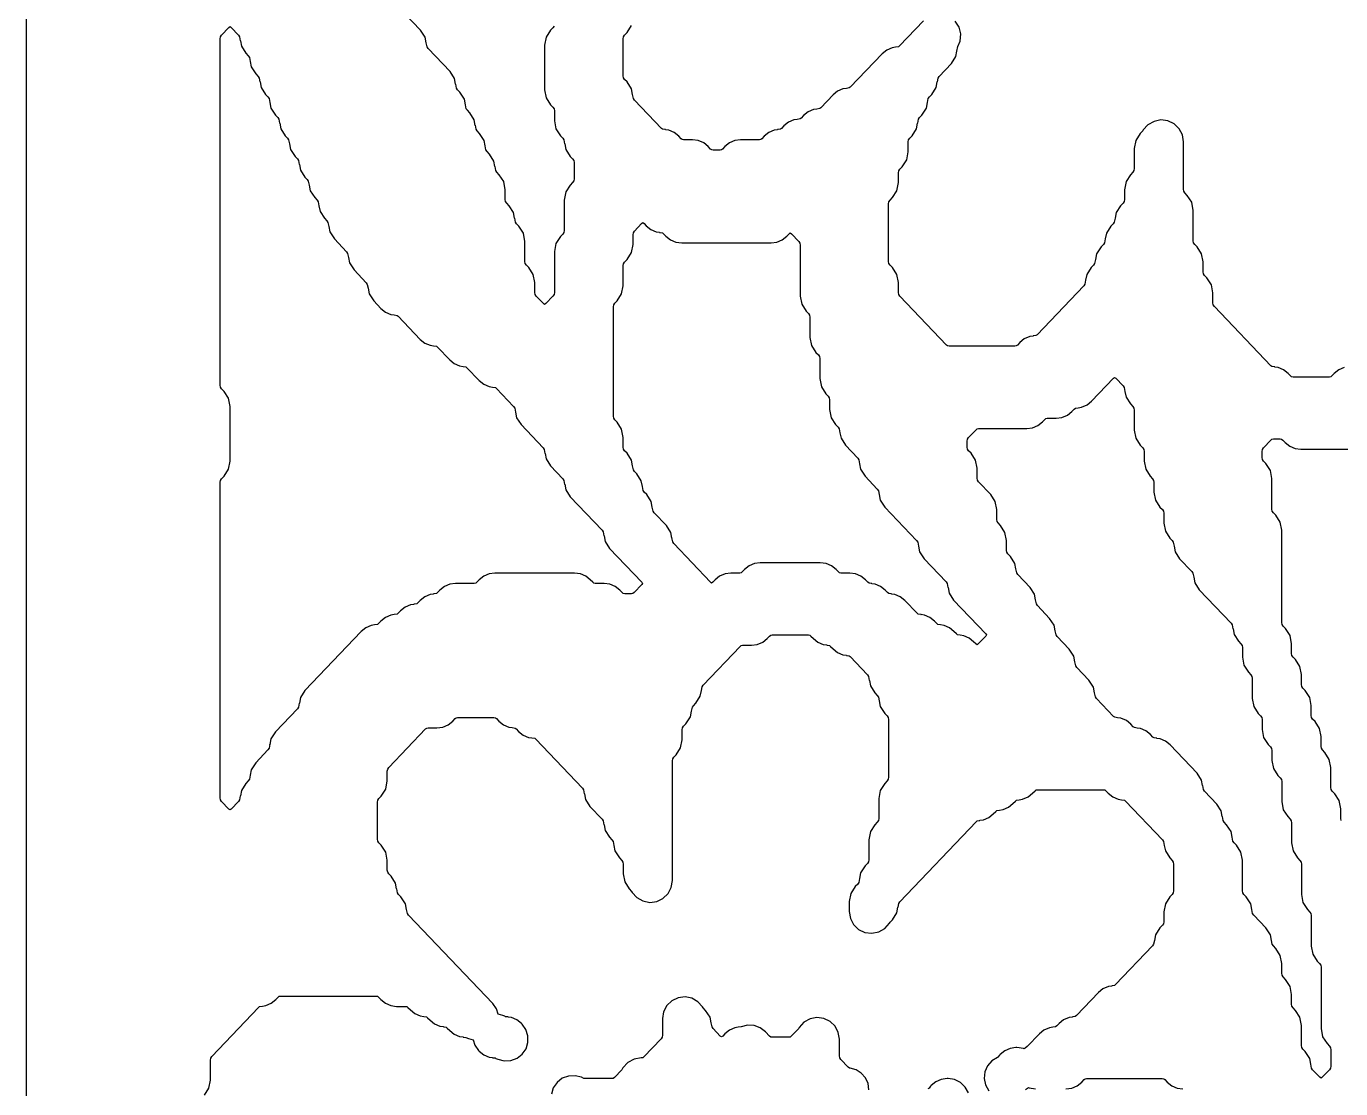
# Model space of a CAD drawing. Header units: millimetres. Extents: x 2 to 65, y 2 to 128.
# Drawn here: x 2 to 32.17, y 76.01 to 100.4 of the extents above; entities that cross this region are included whole.
import ezdxf

# ---------------------------------------------------------------- set-up
doc = ezdxf.new("R2010")
doc.units = ezdxf.units.MM
doc.layers.add('CUT', color=1, linetype='Continuous')

msp = doc.modelspace()

# ---------------------------------------------------------------- linework, layer by layer
at = {"layer": 'CUT'}
for points in [[(44.134, 2), (52.134, 2), (52.134, 5), (65.2679, 5), (65.2679, 125), (52.134, 125), (52.134, 128), (44.134, 128), (44.134, 125), (23.134, 125), (23.134, 128), (15.134, 128), (15.134, 125), (2, 125), (2, 5), (15.134, 5), (15.134, 2), (23.134, 2), (23.134, 5), (44.134, 5)], [(6.9134, 100.0686), (6.9381, 99.9403), (7.0403, 99.7812), (7.095, 99.7238), (7.1194, 99.6858), (7.1369, 99.5946), (7.139, 99.595), (7.1637, 99.4667), (7.2659, 99.3076), (7.3206, 99.2502), (7.345, 99.2122), (7.3625, 99.1211), (7.3646, 99.1215), (7.3893, 98.9932), (7.4915, 98.834), (7.5462, 98.7766), (7.5706, 98.7387), (7.5881, 98.6475), (7.5901, 98.6479), (7.6149, 98.5196), (7.7171, 98.3604), (7.7718, 98.303), (7.7961, 98.2651), (7.8137, 98.1739), (7.8157, 98.1743), (7.8404, 98.046), (7.9427, 97.8869), (7.9973, 97.8295), (8.0217, 97.7915), (8.0393, 97.7004), (8.0413, 97.7007), (8.066, 97.5725), (8.1682, 97.4133), (8.2229, 97.3559), (8.2473, 97.3179), (8.2649, 97.2268), (8.2669, 97.2272), (8.2916, 97.0989), (8.3938, 96.9397), (8.4485, 96.8823), (8.4729, 96.8444), (8.4904, 96.7532), (8.4925, 96.7536), (8.5172, 96.6253), (8.6194, 96.4662), (8.6741, 96.4088), (8.6985, 96.3708), (8.716, 96.2796), (8.7181, 96.28), (8.7428, 96.1517), (8.845, 95.9926), (8.8997, 95.9352), (8.9241, 95.8972), (8.9416, 95.8061), (8.9436, 95.8065), (8.9684, 95.6782), (9.0706, 95.519), (9.3508, 95.2248), (9.3752, 95.1869), (9.3928, 95.0957), (9.3948, 95.0961), (9.4195, 94.9678), (9.5217, 94.8086), (9.802, 94.5145), (9.8264, 94.4765), (9.8439, 94.3853), (9.846, 94.3857), (9.8707, 94.2574), (9.9729, 94.0983), (10.1383, 93.9247), (10.2434, 93.8406), (10.367, 93.7877), (10.4448, 93.7771), (10.4444, 93.7741), (10.5098, 93.7652), (10.535, 93.7451), (11.0406, 93.2143), (11.1457, 93.1303), (11.2694, 93.0773), (11.3471, 93.0667), (11.3467, 93.0637), (11.4121, 93.0549), (11.4373, 93.0347), (11.7174, 92.7407), (11.8224, 92.6567), (11.9461, 92.6037), (12.0239, 92.5932), (12.0235, 92.5902), (12.0889, 92.5813), (12.1141, 92.5612), (12.3941, 92.2672), (12.4992, 92.1831), (12.6229, 92.1301), (12.7006, 92.1196), (12.7002, 92.1166), (12.7656, 92.1077), (12.7908, 92.0876), (13.1858, 91.673), (13.2101, 91.6351), (13.2277, 91.5439), (13.2297, 91.5443), (13.2544, 91.416), (13.3567, 91.2569), (13.8625, 90.7259), (13.8869, 90.6879), (13.9044, 90.5968), (13.9065, 90.5972), (13.9312, 90.4689), (14.0334, 90.3097), (14.3137, 90.0155), (14.3381, 89.9776), (14.3556, 89.8864), (14.3577, 89.8868), (14.3824, 89.7585), (14.4846, 89.5993), (15.216, 88.8316), (15.2404, 88.7936), (15.2579, 88.7025), (15.26, 88.7029), (15.2847, 88.5746), (15.3869, 88.4154), (16.125, 87.6407), (16.1442, 87.6131), (16.125, 87.5855), (15.949, 87.4008), (15.9238, 87.3807), (15.8919, 87.3763), (15.7339, 87.3763), (15.7019, 87.3807), (15.6768, 87.4008), (15.6223, 87.458), (15.5172, 87.542), (15.3936, 87.595), (15.2603, 87.6131), (15.0571, 87.6131), (15.0252, 87.6174), (15, 87.6376), (14.9455, 87.6948), (14.8405, 87.7788), (14.7168, 87.8318), (14.5835, 87.8499), (12.7562, 87.8499), (12.6229, 87.8318), (12.4992, 87.7788), (12.3941, 87.6948), (12.3396, 87.6376), (12.3145, 87.6174), (12.2826, 87.6131), (11.8538, 87.6131), (11.7205, 87.595), (11.5969, 87.542), (11.4918, 87.458), (11.4373, 87.4008), (11.4121, 87.3807), (11.3467, 87.3718), (11.3471, 87.3688), (11.2694, 87.3582), (11.1457, 87.3052), (11.0406, 87.2212), (10.9861, 87.164), (10.961, 87.1439), (10.8956, 87.135), (10.896, 87.132), (10.8182, 87.1214), (10.6945, 87.0685), (10.5895, 86.9844), (10.535, 86.9272), (10.5098, 86.9071), (10.4444, 86.8982), (10.4448, 86.8952), (10.367, 86.8847), (10.2434, 86.8317), (10.1383, 86.7476), (10.0838, 86.6904), (10.0586, 86.6703), (9.9932, 86.6614), (9.9936, 86.6584), (9.9159, 86.6479), (9.7922, 86.5949), (9.6871, 86.5108), (8.3938, 85.1533), (8.2916, 84.9941), (8.2669, 84.8659), (8.2649, 84.8662), (8.2473, 84.7751), (8.2229, 84.7371), (7.7171, 84.2061), (7.6149, 84.047), (7.5901, 83.9187), (7.5881, 83.9191), (7.5706, 83.8279), (7.5462, 83.79), (7.2659, 83.4958), (7.1637, 83.3366), (7.139, 83.2083), (7.1369, 83.2087), (7.1194, 83.1176), (7.095, 83.0796), (7.0403, 83.0222), (6.9381, 82.8631), (6.9134, 82.7348), (6.9114, 82.7352), (6.8938, 82.644), (6.8694, 82.606), (6.7047, 82.4332), (6.6768, 82.412), (6.6488, 82.4332), (6.4841, 82.606), (6.4597, 82.644), (6.4512, 82.6883), (6.4512, 89.9333), (6.4597, 89.9776), (6.4841, 90.0155), (6.5388, 90.0729), (6.641, 90.2321), (6.6768, 90.4178), (6.6768, 91.6752), (6.641, 91.861), (6.5388, 92.0201), (6.4841, 92.0775), (6.4597, 92.1155), (6.4512, 92.1598), (6.4512, 100.1151), (6.4597, 100.1594), (6.4841, 100.1973), (6.6488, 100.3702), (6.6768, 100.3914), (6.7047, 100.3702), (6.8694, 100.1973), (6.8938, 100.1594), (6.9114, 100.0682)], [(15.7001, 90.739), (15.7001, 90.9649), (15.6643, 91.1506), (15.5621, 91.3097), (15.5074, 91.3671), (15.483, 91.4051), (15.4745, 91.4494), (15.4745, 93.9586), (15.483, 94.0029), (15.5074, 94.0409), (15.5621, 94.0983), (15.6643, 94.2574), (15.7001, 94.4432), (15.7001, 94.9058), (15.7086, 94.9501), (15.733, 94.988), (15.7877, 95.0454), (15.8899, 95.2046), (15.9257, 95.3903), (15.9257, 95.6161), (15.9342, 95.6604), (15.9586, 95.6984), (16.1233, 95.8713), (16.1513, 95.8924), (16.1792, 95.8713), (16.2291, 95.819), (16.3341, 95.7349), (16.4578, 95.6819), (16.5356, 95.6714), (16.5352, 95.6684), (16.6006, 95.6595), (16.6257, 95.6394), (16.6802, 95.5822), (16.7853, 95.4981), (16.9089, 95.4452), (17.0422, 95.4271), (19.0952, 95.4271), (19.2285, 95.4452), (19.3521, 95.4981), (19.4572, 95.5822), (19.507, 95.6345), (19.535, 95.6556), (19.563, 95.6345), (19.7277, 95.4616), (19.7521, 95.4236), (19.7606, 95.3793), (19.7606, 94.2064), (19.7964, 94.0207), (19.8986, 93.8615), (19.9533, 93.8041), (19.9776, 93.7661), (19.9862, 93.7218), (19.9862, 93.2592), (20.022, 93.0735), (20.1242, 92.9144), (20.1788, 92.857), (20.2032, 92.819), (20.2118, 92.7747), (20.2118, 92.3121), (20.2475, 92.1264), (20.3497, 91.9672), (20.4044, 91.9098), (20.4288, 91.8718), (20.4373, 91.8275), (20.4373, 91.6017), (20.4731, 91.416), (20.5753, 91.2569), (20.63, 91.1995), (20.6544, 91.1615), (20.672, 91.0703), (20.674, 91.0707), (20.6987, 90.9424), (20.8009, 90.7833), (21.0812, 90.4891), (21.1056, 90.4511), (21.1231, 90.36), (21.1252, 90.3604), (21.1499, 90.2321), (21.2521, 90.0729), (21.5323, 89.7787), (21.5567, 89.7408), (21.5743, 89.6496), (21.5763, 89.65), (21.601, 89.5217), (21.7032, 89.3626), (22.4347, 88.5948), (22.4591, 88.5568), (22.4766, 88.4657), (22.4787, 88.4661), (22.5034, 88.3378), (22.6056, 88.1786), (23.1114, 87.6477), (23.1358, 87.6097), (23.1534, 87.5185), (23.1554, 87.5189), (23.1801, 87.3906), (23.2823, 87.2315), (24.0204, 86.4568), (24.0396, 86.4292), (24.0204, 86.4016), (23.8491, 86.2218), (23.8211, 86.2006), (23.7931, 86.2218), (23.7433, 86.2741), (23.6382, 86.3581), (23.5146, 86.4111), (23.4368, 86.4216), (23.4372, 86.4246), (23.3718, 86.4335), (23.3466, 86.4536), (23.2921, 86.5108), (23.1871, 86.5949), (23.0634, 86.6479), (22.9856, 86.6584), (22.986, 86.6614), (22.9206, 86.6703), (22.8955, 86.6904), (22.841, 86.7476), (22.7359, 86.8317), (22.6122, 86.8847), (22.5345, 86.8952), (22.5349, 86.8982), (22.4695, 86.9071), (22.4443, 86.9272), (22.1642, 87.2212), (22.0591, 87.3052), (21.9355, 87.3582), (21.8577, 87.3688), (21.8581, 87.3718), (21.7927, 87.3807), (21.7675, 87.4008), (21.713, 87.458), (21.608, 87.542), (21.4843, 87.595), (21.4065, 87.6056), (21.4069, 87.6086), (21.3415, 87.6174), (21.3164, 87.6376), (21.2619, 87.6948), (21.1568, 87.7788), (21.0332, 87.8318), (20.8999, 87.8499), (20.6967, 87.8499), (20.6648, 87.8542), (20.6396, 87.8744), (20.5851, 87.9316), (20.4801, 88.0156), (20.3564, 88.0686), (20.2231, 88.0867), (18.8469, 88.0867), (18.7136, 88.0686), (18.59, 88.0156), (18.4849, 87.9316), (18.4304, 87.8744), (18.4052, 87.8542), (18.3733, 87.8499), (18.1702, 87.8499), (18.0369, 87.8318), (17.9132, 87.7788), (17.8081, 87.6948), (17.7583, 87.6425), (17.7303, 87.6213), (17.7024, 87.6425), (16.8609, 88.5257), (16.8365, 88.5637), (16.819, 88.6548), (16.8169, 88.6544), (16.7922, 88.7827), (16.69, 88.9419), (16.4098, 89.2361), (16.3854, 89.274), (16.3678, 89.3652), (16.3658, 89.3648), (16.3411, 89.4931), (16.2389, 89.6522), (16.1842, 89.7096), (16.1598, 89.7476), (16.1422, 89.8388), (16.1402, 89.8384), (16.1155, 89.9667), (16.0133, 90.1258), (15.9586, 90.1832), (15.9342, 90.2212), (15.9166, 90.3123), (15.9146, 90.3119), (15.8899, 90.4402), (15.7877, 90.5994), (15.733, 90.6568), (15.7086, 90.6947)], [(25.3224, 91.32), (25.3769, 91.3772), (25.402, 91.3974), (25.434, 91.4017), (25.6371, 91.4017), (25.7704, 91.4198), (25.8941, 91.4728), (25.9991, 91.5568), (26.0536, 91.614), (26.0788, 91.6341), (26.1442, 91.643), (26.1438, 91.646), (26.2216, 91.6566), (26.3452, 91.7096), (26.4503, 91.7936), (26.9513, 92.3195), (26.9793, 92.3406), (27.0072, 92.3195), (27.1719, 92.1466), (27.1963, 92.1086), (27.2139, 92.0175), (27.2159, 92.0179), (27.2406, 91.8896), (27.3428, 91.7304), (27.3975, 91.673), (27.4219, 91.6351), (27.4304, 91.5908), (27.4304, 91.1282), (27.4662, 90.9424), (27.5684, 90.7833), (27.6231, 90.7259), (27.6475, 90.6879), (27.656, 90.6436), (27.656, 90.4178), (27.6918, 90.2321), (27.794, 90.0729), (27.8487, 90.0155), (27.8731, 89.9776), (27.8816, 89.9333), (27.8816, 89.7074), (27.9174, 89.5217), (28.0196, 89.3626), (28.0743, 89.3052), (28.0986, 89.2672), (28.1072, 89.2229), (28.1072, 88.9971), (28.143, 88.8114), (28.2452, 88.6522), (28.2998, 88.5948), (28.3242, 88.5568), (28.3418, 88.4657), (28.3438, 88.4661), (28.3685, 88.3378), (28.4707, 88.1786), (28.751, 87.8844), (28.7754, 87.8465), (28.793, 87.7553), (28.795, 87.7557), (28.8197, 87.6274), (28.9219, 87.4683), (29.6533, 86.7005), (29.6777, 86.6625), (29.6953, 86.5714), (29.6973, 86.5718), (29.722, 86.4435), (29.8243, 86.2843), (29.8789, 86.2269), (29.9033, 86.189), (29.9118, 86.1447), (29.9118, 85.9189), (29.9476, 85.7331), (30.0498, 85.574), (30.1045, 85.5166), (30.1289, 85.4786), (30.1374, 85.4343), (30.1374, 84.9717), (30.1732, 84.786), (30.2754, 84.6268), (30.3301, 84.5694), (30.3545, 84.5315), (30.363, 84.4872), (30.363, 84.2614), (30.3988, 84.0756), (30.501, 83.9165), (30.5557, 83.8591), (30.5801, 83.8211), (30.5886, 83.7768), (30.5886, 83.551), (30.6244, 83.3653), (30.7266, 83.2061), (30.7813, 83.1487), (30.8056, 83.1108), (30.8142, 83.0664), (30.8142, 82.6039), (30.85, 82.4181), (30.9522, 82.259), (31.0069, 82.2016), (31.0312, 82.1636), (31.0398, 82.1193), (31.0398, 81.6567), (31.0755, 81.471), (31.1778, 81.3118), (31.2324, 81.2544), (31.2568, 81.2165), (31.2653, 81.1722), (31.2653, 80.4728), (31.3011, 80.287), (31.4033, 80.1279), (31.458, 80.0705), (31.4824, 80.0325), (31.4909, 79.9882), (31.4909, 79.2888), (31.5267, 79.1031), (31.6289, 78.944), (31.6836, 78.8866), (31.708, 78.8486), (31.7165, 78.8043), (31.7165, 77.3945), (31.7523, 77.2088), (31.8545, 77.0497), (31.9092, 76.9923), (31.9336, 76.9543), (31.9421, 76.91), (31.9421, 76.5319), (31.9336, 76.4876), (31.9092, 76.4496), (31.7445, 76.2767), (31.7165, 76.2556), (31.6885, 76.2767), (31.5238, 76.4496), (31.4995, 76.4876), (31.4819, 76.5787), (31.4799, 76.5783), (31.4552, 76.7066), (31.3529, 76.8658), (31.2983, 76.9232), (31.2739, 76.9611), (31.2653, 77.0054), (31.2653, 77.468), (31.2296, 77.6538), (31.1274, 77.8129), (31.0727, 77.8703), (31.0483, 77.9083), (31.0398, 77.9526), (31.0398, 78.1784), (31.004, 78.3641), (30.9018, 78.5233), (30.8471, 78.5807), (30.8227, 78.6186), (30.8142, 78.6629), (30.8142, 78.8887), (30.7784, 79.0745), (30.6762, 79.2336), (30.6215, 79.291), (30.5971, 79.329), (30.5796, 79.4202), (30.5775, 79.4198), (30.5528, 79.5481), (30.4506, 79.7072), (30.1703, 80.0014), (30.146, 80.0394), (30.1284, 80.1305), (30.1264, 80.1301), (30.1017, 80.2584), (29.9994, 80.4176), (29.9448, 80.475), (29.9204, 80.5129), (29.9118, 80.5572), (29.9118, 81.2566), (29.8761, 81.4423), (29.7739, 81.6015), (29.7192, 81.6589), (29.6948, 81.6969), (29.6772, 81.788), (29.6752, 81.7876), (29.6505, 81.9159), (29.5483, 82.0751), (29.4936, 82.1325), (29.4692, 82.1704), (29.4517, 82.2616), (29.4496, 82.2612), (29.4249, 82.3895), (29.3227, 82.5486), (29.0424, 82.8428), (29.018, 82.8808), (29.0005, 82.972), (28.9984, 82.9716), (28.9737, 83.0999), (28.8715, 83.259), (28.255, 83.9062), (28.1499, 83.9902), (28.0262, 84.0432), (27.9485, 84.0538), (27.9489, 84.0568), (27.8835, 84.0656), (27.8583, 84.0858), (27.8038, 84.143), (27.6987, 84.227), (27.5751, 84.28), (27.4973, 84.2906), (27.4977, 84.2936), (27.4323, 84.3024), (27.4071, 84.3226), (27.3526, 84.3798), (27.2476, 84.4638), (27.1239, 84.5168), (27.0461, 84.5273), (27.0465, 84.5303), (26.9811, 84.5392), (26.956, 84.5593), (26.561, 84.9739), (26.5366, 85.0119), (26.5191, 85.103), (26.517, 85.1026), (26.4923, 85.2309), (26.3901, 85.3901), (26.1098, 85.6843), (26.0855, 85.7222), (26.0679, 85.8134), (26.0659, 85.813), (26.0412, 85.9413), (25.9389, 86.1004), (25.6587, 86.3946), (25.6343, 86.4326), (25.6167, 86.5237), (25.6147, 86.5234), (25.59, 86.6516), (25.4878, 86.8108), (25.2075, 87.105), (25.1831, 87.1429), (25.1656, 87.2341), (25.1635, 87.2337), (25.1388, 87.362), (25.0366, 87.5212), (24.7563, 87.8153), (24.732, 87.8533), (24.7144, 87.9445), (24.7124, 87.9441), (24.6877, 88.0724), (24.5854, 88.2315), (24.5308, 88.2889), (24.5064, 88.3269), (24.4978, 88.3712), (24.4978, 88.597), (24.4621, 88.7827), (24.3599, 88.9419), (24.3052, 88.9993), (24.2808, 89.0372), (24.2723, 89.0815), (24.2723, 89.3074), (24.2365, 89.4931), (24.1343, 89.6522), (23.854, 89.9464), (23.8296, 89.9844), (23.8211, 90.0287), (23.8211, 90.2545), (23.7853, 90.4402), (23.6831, 90.5994), (23.6284, 90.6568), (23.604, 90.6947), (23.5955, 90.739), (23.5955, 90.8804), (23.604, 90.9247), (23.6284, 90.9627), (23.7978, 91.1404), (23.823, 91.1606), (23.8549, 91.1649), (24.9604, 91.1649), (25.0937, 91.183), (25.2173, 91.236)]]:
    msp.add_lwpolyline(points, close=True, dxfattribs=at)
for points in [[(14.1125, 100.403), (14.0881, 100.365), (14.0334, 100.3076), (13.9312, 100.1485), (13.8954, 99.9627), (13.8954, 98.9421), (13.9312, 98.7564), (14.0334, 98.5972), (14.0881, 98.5398), (14.1125, 98.5019), (14.121, 98.4576), (14.121, 98.2318), (14.1568, 98.046), (14.259, 97.8869), (14.3137, 97.8295), (14.3381, 97.7915), (14.3556, 97.7004), (14.3577, 97.7007), (14.3824, 97.5725), (14.4846, 97.4133), (14.5393, 97.3559), (14.5636, 97.3179), (14.5722, 97.2736), (14.5722, 96.8955), (14.5636, 96.8512), (14.5393, 96.8132), (14.4846, 96.7558), (14.3824, 96.5967), (14.3466, 96.4109), (14.3466, 95.7116), (14.3381, 95.6673), (14.3137, 95.6293), (14.259, 95.5719), (14.1568, 95.4127), (14.121, 95.227), (14.121, 94.2908), (14.1125, 94.2465), (14.0881, 94.2086), (13.9234, 94.0357), (13.8954, 94.0145), (13.8674, 94.0357), (13.7028, 94.2086), (13.6784, 94.2465), (13.6698, 94.2908), (13.6698, 94.5167), (13.6341, 94.7024), (13.5319, 94.8615), (13.4772, 94.9189), (13.4528, 94.9569), (13.4443, 95.0012), (13.4443, 95.4638), (13.4085, 95.6495), (13.3063, 95.8087), (13.2516, 95.8661), (13.2272, 95.904), (13.2096, 95.9952), (13.2076, 95.9948), (13.1829, 96.1231), (13.0807, 96.2823), (13.026, 96.3397), (13.0016, 96.3776), (12.9931, 96.4219), (12.9931, 96.6477), (12.9573, 96.8335), (12.8551, 96.9926), (12.8004, 97.05), (12.776, 97.088), (12.7585, 97.1791), (12.7564, 97.1787), (12.7317, 97.307), (12.6295, 97.4662), (12.5748, 97.5236), (12.5505, 97.5616), (12.5329, 97.6527), (12.5309, 97.6523), (12.5061, 97.7806), (12.4039, 97.9398), (12.3493, 97.9972), (12.3249, 98.0351), (12.3073, 98.1263), (12.3053, 98.1259), (12.2806, 98.2542), (12.1784, 98.4133), (12.1237, 98.4707), (12.0993, 98.5087), (12.0817, 98.5999), (12.0797, 98.5995), (12.055, 98.7278), (11.9528, 98.8869), (11.8981, 98.9443), (11.8737, 98.9823), (11.8561, 99.0734), (11.8541, 99.073), (11.8294, 99.2013), (11.7272, 99.3605), (11.2213, 99.8915), (11.197, 99.9294), (11.1794, 100.0206), (11.1774, 100.0202), (11.1526, 100.1485), (11.0504, 100.3076), (9.7571, 101.6652)], [(22.5887, 100.5267), (22.0397, 99.9505), (22.0146, 99.9303), (21.9492, 99.9215), (21.9496, 99.9185), (21.8718, 99.9079), (21.7481, 99.8549), (21.6431, 99.7709), (20.9118, 99.0033), (20.8867, 98.9832), (20.8212, 98.9743), (20.8217, 98.9713), (20.7439, 98.9608), (20.6202, 98.9078), (20.5151, 98.8237), (20.2351, 98.5297), (20.2099, 98.5096), (20.1445, 98.5007), (20.1449, 98.4977), (20.0671, 98.4872), (19.9435, 98.4342), (19.8384, 98.3502), (19.7839, 98.293), (19.7587, 98.2728), (19.6933, 98.264), (19.6937, 98.261), (19.6159, 98.2504), (19.4923, 98.1974), (19.3872, 98.1134), (19.3327, 98.0562), (19.3076, 98.036), (19.2422, 98.0272), (19.2426, 98.0242), (19.1648, 98.0136), (19.0411, 97.9606), (18.9361, 97.8766), (18.8816, 97.8194), (18.8564, 97.7993), (18.8245, 97.7949), (18.3957, 97.7949), (18.2624, 97.7768), (18.1388, 97.7238), (18.0337, 97.6398), (17.9792, 97.5826), (17.9541, 97.5625), (17.9221, 97.5581), (17.7641, 97.5581), (17.7322, 97.5625), (17.707, 97.5826), (17.6525, 97.6398), (17.5475, 97.7238), (17.4238, 97.7768), (17.2905, 97.7949), (17.0874, 97.7949), (17.0554, 97.7993), (17.0303, 97.8194), (16.9758, 97.8766), (16.8707, 97.9606), (16.7471, 98.0136), (16.6693, 98.0242), (16.6697, 98.0272), (16.6043, 98.036), (16.5791, 98.0562), (15.9586, 98.7075), (15.9342, 98.7455), (15.9166, 98.8366), (15.9146, 98.8363), (15.8899, 98.9645), (15.7877, 99.1237), (15.733, 99.1811), (15.7086, 99.2191), (15.7001, 99.2634), (15.7001, 100.1151), (15.7086, 100.1594), (15.733, 100.1973), (15.7877, 100.2547), (15.8899, 100.4139)], [(32.2486, 92.5675), (32.125, 92.5145), (32.0199, 92.4305), (31.9654, 92.3733), (31.9402, 92.3532), (31.9083, 92.3488), (31.0736, 92.3488), (31.0416, 92.3532), (31.0165, 92.3733), (30.962, 92.4305), (30.8569, 92.5145), (30.7332, 92.5675), (30.6555, 92.5781), (30.6559, 92.5811), (30.5905, 92.59), (30.5653, 92.6101), (29.268, 93.9718), (29.2436, 94.0098), (29.2351, 94.0541), (29.2351, 94.2799), (29.1993, 94.4656), (29.0971, 94.6248), (29.0424, 94.6822), (29.018, 94.7201), (29.0095, 94.7644), (29.0095, 94.9902), (28.9737, 95.176), (28.8715, 95.3351), (28.8168, 95.3925), (28.7925, 95.4305), (28.7839, 95.4748), (28.7839, 96.1742), (28.7482, 96.3599), (28.6459, 96.519), (28.5913, 96.5764), (28.5669, 96.6144), (28.5583, 96.6587), (28.5583, 97.7496), (28.5328, 97.9075), (28.4586, 98.0493), (28.3435, 98.1604), (28.1991, 98.2294), (28.0404, 98.2493), (27.8835, 98.218), (27.7445, 98.1388), (27.6376, 98.0198), (27.6231, 97.9972), (27.5684, 97.9398), (27.4662, 97.7806), (27.4304, 97.5949), (27.4304, 97.1323), (27.4219, 97.088), (27.3975, 97.05), (27.3428, 96.9926), (27.2406, 96.8335), (27.2048, 96.6477), (27.2048, 96.4219), (27.1963, 96.3776), (27.1719, 96.3397), (27.1172, 96.2823), (27.015, 96.1231), (26.9903, 95.9948), (26.9883, 95.9952), (26.9707, 95.904), (26.9463, 95.8661), (26.8917, 95.8087), (26.7895, 95.6495), (26.7647, 95.5212), (26.7627, 95.5216), (26.7451, 95.4305), (26.7208, 95.3925), (26.6661, 95.3351), (26.5639, 95.176), (26.5392, 95.0477), (26.5371, 95.0481), (26.5196, 94.9569), (26.4952, 94.9189), (26.4405, 94.8615), (26.3383, 94.7024), (26.3136, 94.5741), (26.3115, 94.5745), (26.294, 94.4833), (26.2696, 94.4454), (25.1979, 93.3204), (25.1727, 93.3003), (25.1073, 93.2914), (25.1077, 93.2884), (25.0299, 93.2779), (24.9063, 93.2249), (24.8012, 93.1409), (24.7467, 93.0837), (24.7216, 93.0635), (24.6896, 93.0592), (23.1781, 93.0592), (23.1462, 93.0635), (23.121, 93.0837), (22.0493, 94.2086), (22.025, 94.2465), (22.0164, 94.2908), (22.0164, 94.5167), (21.9806, 94.7024), (21.8784, 94.8615), (21.8238, 94.9189), (21.7994, 94.9569), (21.7908, 95.0012), (21.7908, 96.3265), (21.7994, 96.3708), (21.8238, 96.4088), (21.8784, 96.4662), (21.9806, 96.6253), (22.0164, 96.811), (22.0164, 97.0368), (22.025, 97.0812), (22.0493, 97.1191), (22.104, 97.1765), (22.2062, 97.3357), (22.242, 97.5214), (22.242, 97.7472), (22.2505, 97.7915), (22.2749, 97.8295), (22.3296, 97.8869), (22.4318, 98.046), (22.4565, 98.1743), (22.4586, 98.1739), (22.4761, 98.2651), (22.5005, 98.303), (22.5552, 98.3604), (22.6574, 98.5196), (22.6821, 98.6479), (22.6842, 98.6475), (22.7017, 98.7387), (22.7261, 98.7766), (22.7808, 98.834), (22.883, 98.9932), (22.9077, 99.1215), (22.9097, 99.1211), (22.9273, 99.2122), (22.9517, 99.2502), (23.2319, 99.5444), (23.3342, 99.7035), (23.3589, 99.8318), (23.3609, 99.8314), (23.3803, 99.9323), (23.436, 100.0615), (23.4489, 100.2242), (23.4087, 100.3824), (23.3197, 100.5192)], [(32.1762, 82.1704), (32.1677, 82.2147), (32.1677, 82.4405), (32.1319, 82.6263), (32.0297, 82.7854), (31.975, 82.8428), (31.9506, 82.8808), (31.9421, 82.9251), (31.9421, 83.3877), (31.9063, 83.5734), (31.8041, 83.7326), (31.7494, 83.79), (31.725, 83.8279), (31.7165, 83.8722), (31.7165, 84.0981), (31.6807, 84.2838), (31.5785, 84.4429), (31.5238, 84.5003), (31.4995, 84.5383), (31.4909, 84.5826), (31.4909, 84.8084), (31.4552, 84.9941), (31.3529, 85.1533), (31.2983, 85.2107), (31.2739, 85.2487), (31.2653, 85.293), (31.2653, 85.5188), (31.2296, 85.7045), (31.1274, 85.8637), (31.0727, 85.9211), (31.0483, 85.959), (31.0398, 86.0033), (31.0398, 86.2291), (31.004, 86.4149), (30.9018, 86.574), (30.8471, 86.6314), (30.8227, 86.6694), (30.8142, 86.7137), (30.8142, 88.8338), (30.7784, 89.0195), (30.6762, 89.1787), (30.6215, 89.2361), (30.5971, 89.274), (30.5886, 89.3183), (30.5886, 90.0177), (30.5528, 90.2034), (30.4506, 90.3626), (30.3959, 90.42), (30.3715, 90.458), (30.363, 90.5023), (30.363, 90.6436), (30.3715, 90.6879), (30.3959, 90.7259), (30.5653, 90.9037), (30.5905, 90.9238), (30.6224, 90.9281), (30.7804, 90.9281), (30.8123, 90.9238), (30.8375, 90.9037), (30.892, 90.8464), (30.997, 90.7624), (31.1207, 90.7094), (31.254, 90.6913), (32.4046, 90.6913)], [(6.0876, 75.8657), (6.1898, 76.0249), (6.2256, 76.2106), (6.2256, 76.6732), (6.2341, 76.7175), (6.2585, 76.7555), (7.3302, 77.8804), (7.3554, 77.9005), (7.4208, 77.9094), (7.4204, 77.9124), (7.4982, 77.923), (7.6218, 77.9759), (7.7269, 78.06), (7.7814, 78.1172), (7.8065, 78.1373), (7.8385, 78.1416), (10.0267, 78.1416), (10.0586, 78.1373), (10.0838, 78.1172), (10.1383, 78.06), (10.2434, 77.9759), (10.367, 77.923), (10.5003, 77.9049), (10.7035, 77.9049), (10.7354, 77.9005), (10.7606, 77.8804), (10.8151, 77.8232), (10.9201, 77.7392), (11.0438, 77.6862), (11.1216, 77.6756), (11.1212, 77.6726), (11.1866, 77.6637), (11.2117, 77.6436), (11.2662, 77.5864), (11.3713, 77.5024), (11.4949, 77.4494), (11.5727, 77.4388), (11.5723, 77.4358), (11.6377, 77.427), (11.6629, 77.4068), (11.7174, 77.3496), (11.8224, 77.2656), (11.9461, 77.2126), (12.0239, 77.202), (12.0235, 77.199), (12.0895, 77.1901), (12.1463, 77.1658), (12.2537, 77.138), (12.292, 77.0166), (12.3786, 76.8923), (12.3941, 76.876), (12.4992, 76.792), (12.6229, 76.739), (12.7006, 76.7285), (12.7002, 76.7255), (12.7166, 76.7233), (12.7356, 76.7237), (12.7562, 76.7209), (12.7637, 76.7209), (12.7798, 76.7107), (12.823, 76.6922), (12.9697, 76.6543), (13.1209, 76.6621), (13.2629, 76.7148), (13.3826, 76.8076), (13.4691, 76.932), (13.5143, 77.0765), (13.5141, 77.228), (13.4686, 77.3724), (13.382, 77.4967), (13.3664, 77.513), (13.2614, 77.597), (13.1377, 77.65), (13.0599, 77.6605), (13.0604, 77.6635), (13.044, 77.6657), (13.025, 77.6653), (13.0044, 77.6681), (12.9969, 77.6681), (12.9808, 77.6783), (12.9376, 77.6968), (12.8301, 77.7246), (12.7919, 77.846), (12.7052, 77.9702), (10.7702, 80.0014), (10.7458, 80.0394), (10.7282, 80.1305), (10.7262, 80.1301), (10.7015, 80.2584), (10.5993, 80.4176), (10.5446, 80.475), (10.5202, 80.5129), (10.5026, 80.6041), (10.5006, 80.6037), (10.4759, 80.732), (10.3737, 80.8911), (10.319, 80.9485), (10.2946, 80.9865), (10.2861, 81.0308), (10.2861, 81.2566), (10.2503, 81.4423), (10.1481, 81.6015), (10.0934, 81.6589), (10.069, 81.6969), (10.0605, 81.7412), (10.0605, 82.5929), (10.069, 82.6372), (10.0934, 82.6751), (10.1481, 82.7325), (10.2503, 82.8917), (10.2861, 83.0774), (10.2861, 83.3032), (10.2946, 83.3475), (10.319, 83.3855), (11.1651, 84.2736), (11.1903, 84.2938), (11.2222, 84.2981), (11.4253, 84.2981), (11.5587, 84.3162), (11.6823, 84.3692), (11.7874, 84.4532), (11.8419, 84.5104), (11.867, 84.5305), (11.899, 84.5349), (12.7337, 84.5349), (12.7656, 84.5305), (12.7908, 84.5104), (12.8453, 84.4532), (12.9504, 84.3692), (13.074, 84.3162), (13.1518, 84.3056), (13.1514, 84.3026), (13.2168, 84.2938), (13.242, 84.2736), (13.2965, 84.2164), (13.4015, 84.1324), (13.5252, 84.0794), (13.603, 84.0688), (13.6026, 84.0659), (13.668, 84.057), (13.6931, 84.0368), (14.7648, 82.9119), (14.7892, 82.874), (14.8068, 82.7828), (14.8088, 82.7832), (14.8335, 82.6549), (14.9357, 82.4958), (15.216, 82.2016), (15.2404, 82.1636), (15.2579, 82.0724), (15.26, 82.0728), (15.2847, 81.9445), (15.3869, 81.7854), (15.4416, 81.728), (15.466, 81.69), (15.4835, 81.5989), (15.4856, 81.5993), (15.5103, 81.471), (15.6125, 81.3118), (15.6672, 81.2544), (15.6916, 81.2165), (15.7001, 81.1722), (15.7001, 80.9463), (15.7359, 80.7606), (15.8381, 80.6015), (15.8928, 80.5441), (15.9073, 80.5214), (16.0142, 80.4024), (16.1532, 80.3232), (16.3101, 80.2919), (16.4688, 80.3118), (16.6131, 80.3809), (16.7283, 80.4919), (16.8024, 80.6337), (16.828, 80.7916), (16.828, 83.54), (16.8365, 83.5843), (16.8609, 83.6223), (16.9156, 83.6797), (17.0178, 83.8388), (17.0536, 84.0246), (17.0536, 84.2504), (17.0621, 84.2947), (17.0865, 84.3326), (17.1412, 84.39), (17.2434, 84.5492), (17.2681, 84.6775), (17.2701, 84.6771), (17.2877, 84.7683), (17.3121, 84.8062), (17.3668, 84.8636), (17.469, 85.0228), (17.4937, 85.1511), (17.4957, 85.1507), (17.5133, 85.2418), (17.5377, 85.2798), (18.3838, 86.1679), (18.4089, 86.1881), (18.4409, 86.1924), (18.644, 86.1924), (18.7773, 86.2105), (18.901, 86.2635), (19.006, 86.3475), (19.0605, 86.4047), (19.0857, 86.4248), (19.1176, 86.4292), (19.9524, 86.4292), (19.9843, 86.4248), (20.0095, 86.4047), (20.064, 86.3475), (20.169, 86.2635), (20.2927, 86.2105), (20.3705, 86.1999), (20.3701, 86.1969), (20.4355, 86.1881), (20.4606, 86.1679), (20.5151, 86.1107), (20.6202, 86.0267), (20.7439, 85.9737), (20.8217, 85.9631), (20.8212, 85.9601), (20.8867, 85.9513), (20.9118, 85.9311), (21.3068, 85.5166), (21.3311, 85.4786), (21.3487, 85.3875), (21.3507, 85.3878), (21.3755, 85.2596), (21.4777, 85.1004), (21.5323, 85.043), (21.5567, 85.005), (21.5743, 84.9139), (21.5763, 84.9143), (21.601, 84.786), (21.7032, 84.6268), (21.7579, 84.5694), (21.7823, 84.5315), (21.7908, 84.4872), (21.7908, 83.1619), (21.7823, 83.1176), (21.7579, 83.0796), (21.7032, 83.0222), (21.601, 82.8631), (21.5653, 82.6773), (21.5653, 82.2147), (21.5567, 82.1704), (21.5323, 82.1325), (21.4777, 82.0751), (21.3755, 81.9159), (21.3397, 81.7302), (21.3397, 81.2676), (21.3311, 81.2233), (21.3068, 81.1853), (21.2521, 81.1279), (21.1499, 80.9688), (21.1252, 80.8405), (21.1231, 80.8409), (21.1056, 80.7497), (21.0812, 80.7118), (21.0265, 80.6544), (20.9243, 80.4952), (20.8885, 80.3095), (20.8885, 80.0813), (20.9141, 79.9233), (20.9883, 79.7816), (21.1034, 79.6705), (21.2477, 79.6015), (21.4065, 79.5816), (21.5634, 79.6128), (21.7024, 79.692), (21.8092, 79.8111), (21.8238, 79.8337), (21.8784, 79.8911), (21.9806, 80.0503), (22.0054, 80.1785), (22.0074, 80.1782), (22.025, 80.2693), (22.0493, 80.3073), (23.7978, 82.1426), (23.823, 82.1627), (23.8884, 82.1716), (23.888, 82.1746), (23.9657, 82.1851), (24.0894, 82.2381), (24.1945, 82.3221), (24.249, 82.3793), (24.2741, 82.3995), (24.3395, 82.4084), (24.3391, 82.4113), (24.4169, 82.4219), (24.5406, 82.4749), (24.6456, 82.5589), (24.7001, 82.6161), (24.7253, 82.6363), (24.7907, 82.6451), (24.7903, 82.6481), (24.8681, 82.6587), (24.9917, 82.7117), (25.0968, 82.7957), (25.1513, 82.8529), (25.1765, 82.873), (25.2084, 82.8774), (26.7199, 82.8774), (26.7518, 82.873), (26.777, 82.8529), (26.8315, 82.7957), (26.9365, 82.7117), (27.0602, 82.6587), (27.138, 82.6481), (27.1376, 82.6451), (27.203, 82.6363), (27.2282, 82.6161), (28.0743, 81.728), (28.0986, 81.69), (28.1162, 81.5989), (28.1182, 81.5993), (28.143, 81.471), (28.2452, 81.3118), (28.2998, 81.2544), (28.3242, 81.2165), (28.3328, 81.1722), (28.3328, 80.5572), (28.3242, 80.5129), (28.2998, 80.475), (28.2452, 80.4176), (28.143, 80.2584), (28.1072, 80.0727), (28.1072, 79.8469), (28.0986, 79.8026), (28.0743, 79.7646), (28.0196, 79.7072), (27.9174, 79.5481), (27.8927, 79.4198), (27.8906, 79.4202), (27.8731, 79.329), (27.8487, 79.291), (27.0026, 78.4029), (26.9774, 78.3828), (26.912, 78.3739), (26.9124, 78.3709), (26.8346, 78.3603), (26.711, 78.3074), (26.6059, 78.2233), (26.1002, 77.6925), (26.0751, 77.6724), (26.0097, 77.6635), (26.0101, 77.6605), (25.9323, 77.65), (25.8086, 77.597), (25.7036, 77.513), (25.6491, 77.4558), (25.6239, 77.4356), (25.5585, 77.4267), (25.5589, 77.4238), (25.4811, 77.4132), (25.3575, 77.3602), (25.2524, 77.2762), (24.9723, 76.9822), (24.9249, 76.9443), (24.8985, 76.9278), (24.8843, 76.9348), (24.7346, 76.9577), (24.7121, 76.9577), (24.5788, 76.9396), (24.4551, 76.8866), (24.3501, 76.8026), (24.3345, 76.7863), (24.301, 76.7382), (24.2898, 76.7334), (24.1612, 76.6533), (24.0625, 76.5384), (24.0027, 76.3993), (23.9873, 76.2486), (24.0178, 76.1002), (24.0912, 75.9678)], [(21.3397, 75.9908), (21.3192, 76.1324), (21.2595, 76.2624), (21.1653, 76.3702), (21.0445, 76.4469), (20.9069, 76.4862), (20.8904, 76.4885), (20.8652, 76.5086), (20.6958, 76.6864), (20.6715, 76.7243), (20.6629, 76.7686), (20.6629, 77.1492), (20.6373, 77.3071), (20.5632, 77.4489), (20.448, 77.5599), (20.3037, 77.629), (20.145, 77.6489), (19.9881, 77.6176), (19.8491, 77.5384), (19.7422, 77.4194), (19.7277, 77.3967), (19.5583, 77.219), (19.5332, 77.1988), (19.5012, 77.1945), (19.1176, 77.1945), (19.0857, 77.1988), (19.0605, 77.219), (18.9638, 77.3206), (18.8441, 77.413), (18.7023, 77.4655), (18.5512, 77.4731), (18.4073, 77.4359), (18.3398, 77.4267), (18.3402, 77.4238), (18.2624, 77.4132), (18.1388, 77.3602), (18.0337, 77.2762), (17.9839, 77.2239), (17.9559, 77.2027), (17.9279, 77.2239), (17.7633, 77.3967), (17.7389, 77.4347), (17.7213, 77.5259), (17.7193, 77.5255), (17.6946, 77.6538), (17.5924, 77.8129), (17.5377, 77.8703), (17.5231, 77.8929), (17.4163, 78.012), (17.2773, 78.0912), (17.1204, 78.1224), (16.9616, 78.1025), (16.8173, 78.0335), (16.7022, 77.9224), (16.628, 77.7807), (16.6024, 77.6228), (16.6024, 77.2422), (16.5939, 77.1979), (16.5695, 77.16), (16.1746, 76.7454), (16.1494, 76.7253), (16.1175, 76.7209), (16.1146, 76.7209), (15.951, 76.6934), (15.8054, 76.6139), (15.6938, 76.4911), (15.6672, 76.4496), (15.4978, 76.2718), (15.4726, 76.2517), (15.4407, 76.2474), (14.8315, 76.2474), (14.799, 76.2518), (14.7422, 76.2761), (14.5956, 76.314), (14.4443, 76.3062), (14.3023, 76.2535), (14.1826, 76.1607), (14.0962, 76.0363), (14.051, 75.8918)], [(23.6244, 75.9209), (23.551, 76.0533), (23.4412, 76.1577), (23.3052, 76.2244), (23.1555, 76.2474), (23.133, 76.2474), (22.9997, 76.2293), (22.876, 76.1763), (22.771, 76.0922), (22.7555, 76.0759), (22.7219, 76.0278), (22.7055, 76.0208), (22.6893, 76.0106)], [(24.9315, 75.9981), (24.9995, 76.0405), (25.0137, 76.0335), (25.1634, 76.0106)], [(25.8627, 76.0106), (25.996, 76.0287), (26.1197, 76.0817), (26.2247, 76.1657), (26.2792, 76.2229), (26.3044, 76.243), (26.3363, 76.2474), (28.0734, 76.2474), (28.1053, 76.243), (28.1305, 76.2229), (28.185, 76.1657), (28.29, 76.0817), (28.4137, 76.0287), (28.547, 76.0106)]]:
    msp.add_lwpolyline(points, dxfattribs=at)

doc.saveas('drawing.dxf')
